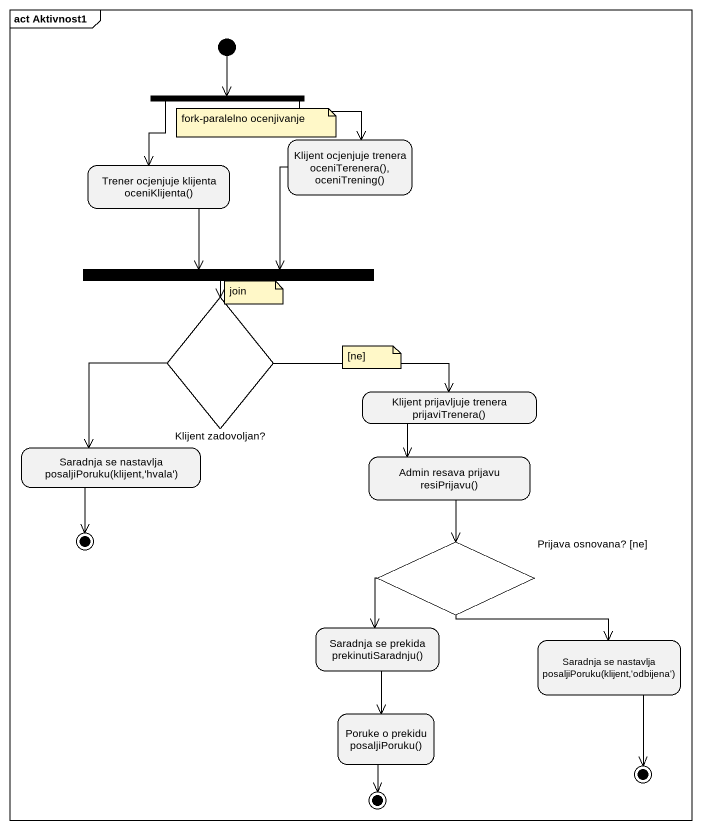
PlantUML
@startuml
mainframe act Aktivnost1
hide empty description
state fork1 <<fork>>
state "Trener ocjenjuje klijenta oceniKlijenta()" as Trener_ocjenjuje_klijenta
state "Klijent ocjenjuje trenera oceniTerenera(), oceniTrening()" as Klijent_ocjenjuje_trenera
state fork2 <<join>>
state "Klijent zadovoljan?" as Klijent_zadovoljan <<choice>>
state "Klijent prijavljuje trenera prijaviTrenera()" as Klijent_prijavljuje_trenera
state "Saradnja se nastavlja posaljiPoruku(klijent,'hvala')" as Saradnja_se_nastavlja
state "Admin resava prijavu resiPrijavu()" as Admin_resava_prijavu
state final1 <<end>>
state "Prijava osnovana? [ne]" as Prijava_osnovana_ne <<choice>>
state "Saradnja se prekida prekinutiSaradnju()" as Saradnja_se_prekida
state "Saradnja se nastavlja posaljiPoruku(klijent,'odbijena')" as Saradnja_se_nastavlja_2
state "Poruke o prekidu posaljiPoruku()" as Poruke_o_prekidu
state final2 <<end>>
state final3 <<end>>
[*] --> fork1
fork1 --> Trener_ocjenjuje_klijenta
fork1 -right-> Klijent_ocjenjuje_trenera
Trener_ocjenjuje_klijenta --> fork2
Klijent_ocjenjuje_trenera --> fork2
fork2 --> Klijent_zadovoljan
Klijent_zadovoljan -right-> Klijent_prijavljuje_trenera
Klijent_zadovoljan --> Saradnja_se_nastavlja
Klijent_prijavljuje_trenera --> Admin_resava_prijavu
Saradnja_se_nastavlja --> final1
Admin_resava_prijavu --> Prijava_osnovana_ne
Prijava_osnovana_ne --> Saradnja_se_prekida
Prijava_osnovana_ne -right-> Saradnja_se_nastavlja_2
Saradnja_se_prekida --> Poruke_o_prekidu
Saradnja_se_nastavlja_2 --> final2
Poruke_o_prekidu --> final3
note as N1
  fork-paralelno ocenjivanje
end note
note as N2
  join
end note
note as N3
  [ne]
end note
@enduml
